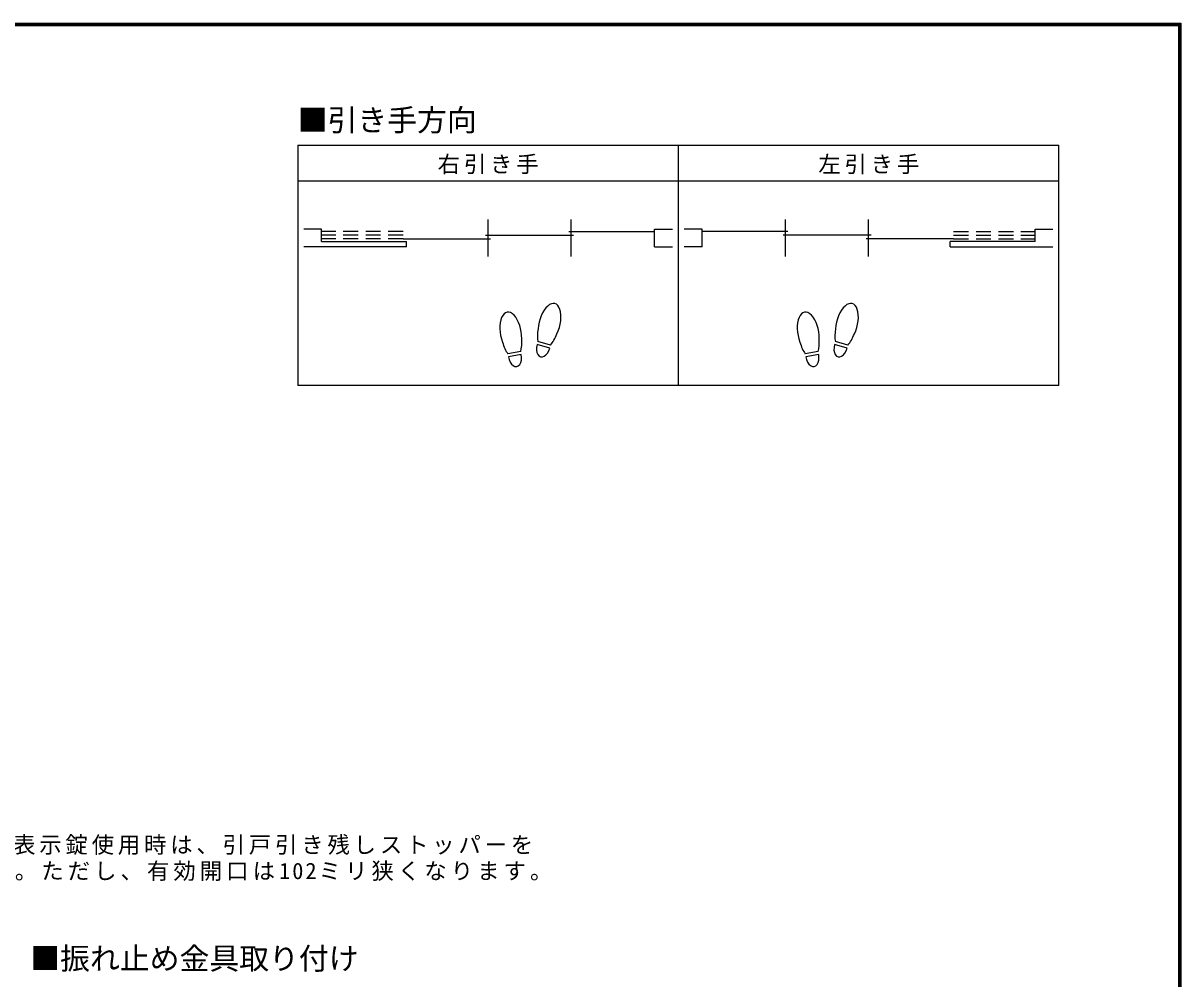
# Model space of a CAD drawing. Units: millimetres at full size, sheet at 1:5; details may follow other scales. Extents: x -973 to 977, y -718 to 696.
# Drawn here: x 201 to 977, y 56 to 696 of the extents above; entities that cross this region are included whole.
import ezdxf
from ezdxf.enums import TextEntityAlignment as Align

# ---------------------------------------------------------------- set-up
doc = ezdxf.new("R2010")
doc.units = ezdxf.units.MM
doc.header["$LTSCALE"] = 5
doc.linetypes.add('DASHED2', pattern=[3, 2, -1])
for name, color, linetype in [('0-0_補助線', 3, 'Continuous'), ('0-A_文字', 7, 'Continuous'), ('F-1_枠', 6, 'Continuous')]:
    doc.layers.add(name, color=color, linetype=linetype)
doc.styles.add('ＭＳ ゴシック', font='')
doc.styles.get('ＭＳ ゴシック').set_extended_font_data('MS Gothic')

msp = doc.modelspace()

# ---------------------------------------------------------------- linework, layer by layer
at = {"layer": '0-0_補助線'}
for p, q in [((384.897, 614.167), (894.986, 614.167)), ((384.897, 614.167), (384.897, 453.167)), ((639.942, 453.167), (639.942, 614.167)), ((894.986, 453.167), (894.986, 614.167)), ((384.897, 590.167), (894.986, 590.167)), ((512.419, 539.429), (512.419, 564.229)), ((568.18, 539.429), (568.18, 564.229)), ((711.703, 539.429), (711.703, 564.229)), ((767.464, 539.429), (767.464, 564.229)), ((554.336, 480.235), (545.855, 482.507)), ((753.619, 480.235), (745.139, 482.507)), ((534.325, 475.878), (525.678, 474.353)), ((534.689, 473.81), (526.043, 472.285)), ((553.792, 478.206), (545.312, 480.478)), ((733.608, 475.878), (724.962, 474.353)), ((733.973, 473.81), (725.327, 472.285)), ((753.076, 478.206), (744.595, 480.478)), ((894.986, 453.167), (384.897, 453.167))]:
    msp.add_line(p, q, dxfattribs=at)
at = {"layer": '0-0_補助線', "linetype": 'DASHED2'}
for p, q in [((455.458, 556.229), (400.897, 556.229)), ((455.458, 553.829), (400.897, 553.829)), ((455.458, 551.429), (400.897, 551.429)), ((824.425, 556.229), (878.986, 556.229)), ((824.425, 553.829), (878.986, 553.829)), ((824.425, 551.429), (878.986, 551.429))]:
    msp.add_line(p, q, dxfattribs=at)
at = {"layer": '0-0_補助線', "color": 2}
for p, q in [((455.458, 551.429), (514.019, 551.429)), ((510.819, 553.829), (569.78, 553.829)), ((566.58, 556.229), (623.942, 556.229)), ((713.303, 556.229), (655.942, 556.229)), ((769.064, 553.829), (710.103, 553.829)), ((824.425, 551.429), (765.864, 551.429)), ((457.858, 546.029), (388.897, 546.029)), ((400.897, 549.629), (457.858, 549.629)), ((457.858, 546.029), (457.858, 549.629)), ((623.942, 546.029), (635.942, 546.029)), ((655.942, 546.029), (643.942, 546.029)), ((822.025, 546.029), (822.025, 549.629)), ((878.986, 549.629), (822.025, 549.629)), ((822.025, 546.029), (890.986, 546.029))]:
    msp.add_line(p, q, dxfattribs=at)
for points in [[(400.897, 549.629), (400.897, 557.829), (388.897, 557.829)], [(623.942, 546.029), (623.942, 557.829), (635.942, 557.829)], [(655.942, 546.029), (655.942, 557.829), (643.942, 557.829)], [(878.986, 549.629), (878.986, 557.829), (890.986, 557.829)]]:
    msp.add_lwpolyline(points, dxfattribs=at)
at = {"layer": '0-0_補助線'}
for centre, major_axis, ratio, start_param, end_param in [((553.581, 494.378), (3.644, 13.601), 0.5, 4.3405914, 8.2257792), ((752.864, 494.378), (3.644, 13.601), 0.5, 4.3405914, 8.2257792), ((527.663, 488.377), (-2.445, 13.867), 0.5, 4.3405914, 8.2257792), ((726.947, 488.377), (-2.445, 13.867), 0.5, 4.3405914, 8.2257792), ((553.477, 493.989), (4.416, 16.48), 0.4, 1.8506333, 2.4428768), ((752.76, 493.989), (4.416, 16.48), 0.4, 1.8506333, 2.4428768), ((527.733, 487.981), (-2.963, 16.802), 0.4, 1.8506333, 2.4428768), ((527.733, 487.981), (-2.963, 16.802), 0.4, 3.8403085, 4.432552), ((553.477, 493.989), (4.416, 16.48), 0.4, 3.8403085, 4.432552), ((727.017, 487.981), (-2.963, 16.802), 0.4, 1.8506333, 2.4428768), ((727.017, 487.981), (-2.963, 16.802), 0.4, 3.8403085, 4.432552), ((752.76, 493.989), (4.416, 16.48), 0.4, 3.8403085, 4.432552), ((530.366, 473.047), (-1.27, 7.205), 0.6, 1.5707963, 4.712389), ((549.552, 479.342), (1.894, 7.067), 0.6, 1.5707963, 4.712389), ((729.65, 473.047), (-1.27, 7.205), 0.6, 1.5707963, 4.712389), ((748.836, 479.342), (1.894, 7.067), 0.6, 1.5707963, 4.712389)]:
    msp.add_ellipse(centre, major_axis=major_axis, ratio=ratio, start_param=start_param, end_param=end_param, dxfattribs=at)
at = {"layer": 'F-1_枠'}
for p, q in [((-973.347, 695.833), (976.653, 695.833)), ((-973.347, 695), (976.653, 695)), ((-973.347, 694.167), (976.653, 694.167)), ((974.986, 695.833), (974.986, -700.833)), ((975.82, 695.833), (975.82, -700.833)), ((976.653, 695.833), (976.653, -700.833))]:
    msp.add_line(p, q, dxfattribs=at)

# ---------------------------------------------------------------- texts
at = {"layer": '0-0_補助線', "color": 7, "style": 'ＭＳ ゴシック'}
msp.add_text('■引き手方向', height=14.66, dxfattribs=at).set_placement((384.897, 619.167), align=Align.BOTTOM_LEFT)
at = {"layer": '0-0_補助線', "color": 7, "char_height": 11, "attachment_point": 7, "style": 'ＭＳ ゴシック'}
for s, insert in [('\\T1.17;右引き手', (478.669, 594.667)), ('\\T1.17;左引き手', (733.714, 594.667))]:
    msp.add_mtext(s, dxfattribs=dict(at, insert=insert))
at = {"layer": '0-A_文字', "style": 'ＭＳ ゴシック'}
msp.add_text('■振れ止め金具取り付け', height=14.66, dxfattribs=at).set_placement((205.717, 57.56), align=Align.BOTTOM_LEFT)
at = {"layer": '0-A_文字', "char_height": 11, "attachment_point": 7, "style": 'ＭＳ ゴシック'}
for s, insert in [('\\T1.17;※大型サムターン表示錠使用時は、引戸引き残しストッパーを', (53.715, 138.667)), ('\\T1.18;\u3000ご使用ください。ただし、有効開口は102ミリ狭くなります。', (53.715, 121.167))]:
    msp.add_mtext(s, dxfattribs=dict(at, insert=insert))

doc.saveas('drawing.dxf')
